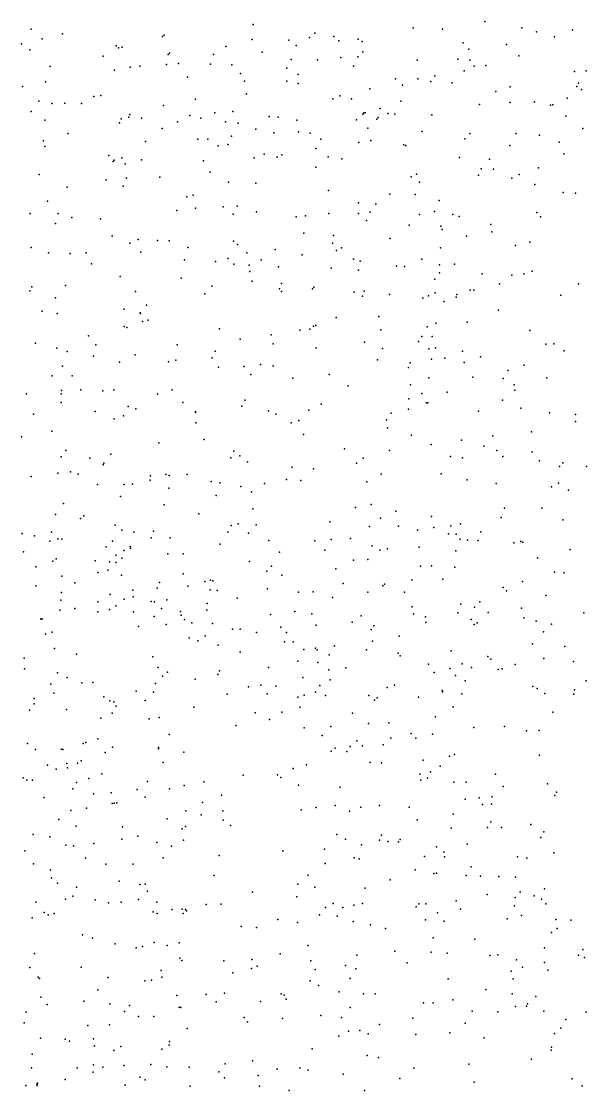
# Model space of a CAD drawing. Header units: metres. Extents: x -25 to 25, y -27.7 to 27.8.
# Drawn here: x 0.207 to 0.914, y -1.326 to 0.01 of the extents above; entities that cross this region are included whole.
import ezdxf

# ---------------------------------------------------------------- set-up
doc = ezdxf.new("R2010")
doc.units = ezdxf.units.M

msp = doc.modelspace()

# ---------------------------------------------------------------- linework, layer by layer
for p in [(0.2196, 0.0002, 27.1923), (0.4972, 0.0062, 10.2385), (0.6972, 0.002, 19.0824), (0.7338, 0.0002, 18.6857), (0.7869, 0.01, 26.369), (0.8332, 0.0019, 23.3302), (0.2334, -0.012, 9.9686), (0.259, -0.0057, 24.716), (0.3839, -0.0089, -7.1842), (0.386, -0.0072, -10.0092), (0.4961, -0.0125, 25.0676), (0.5678, -0.01, 10.3832), (0.5741, -0.0047, 10.8926), (0.5982, -0.009, 10.7987), (0.6285, -0.0123, 25.5316), (0.8515, -0.003, 26.7619), (0.8738, -0.0093, -7.532), (0.8963, -0.0004, -13.7688), (0.2075, -0.0182, -13.0085), (0.2179, -0.0254, -7.1214), (0.3259, -0.0205, 24.8006), (0.3289, -0.0232, 8.2604), (0.3333, -0.0223, 10.0371), (0.4629, -0.0213, -13.4044), (0.5418, -0.0135, -13.5118), (0.5509, -0.02, 10.9749), (0.6043, -0.0144, 25.3063), (0.6335, -0.0152, -9.2941), (0.7596, -0.0169, -13.6892), (0.7667, -0.0248, 19.2863), (0.8141, -0.0189, 18.5099), (0.3097, -0.0333, 11.2862), (0.3909, -0.0315, 19.6186), (0.3926, -0.0296, 11.2179), (0.4475, -0.0312, -7.2095), (0.5085, -0.0286, -7.2473), (0.5447, -0.0377, -9.3317), (0.5778, -0.0379, 25.2205), (0.6069, -0.0351, 26.233), (0.628, -0.0342, 10.667), (0.6343, -0.0281, 27.0674), (0.7024, -0.0384, 26.3675), (0.7529, -0.037, 26.4435), (0.7681, -0.0386, -7.4348), (0.8294, -0.033, -9.1876), (0.2433, -0.0462, -9.3961), (0.3237, -0.0509, -7.1469), (0.3436, -0.0473, 20.2503), (0.3553, -0.0461, 27.1088), (0.389, -0.044, -13.3194), (0.4038, -0.0426, 24.906), (0.4437, -0.0436, -9.3679), (0.4706, -0.0442, 10.174), (0.5392, -0.0483, 26.0146), (0.6228, -0.0458, 10.5577), (0.7611, -0.0517, 26.5357), (0.7734, -0.0459, 26.8385), (0.7879, -0.0453, -10.0208), (0.8988, -0.0525, 7.8101), (0.9137, -0.0519, 18.3486), (0.2374, -0.0656, -9.9967), (0.415, -0.0598, 10.0942), (0.4813, -0.0552, 20.1246), (0.4863, -0.0645, -10.0059), (0.5392, -0.0645, 27.0491), (0.5534, -0.0565, 10.271), (0.675, -0.0616, 14.5526), (0.7029, -0.0616, 18.7632), (0.7192, -0.0649, 19.203), (0.7244, -0.0579, -9.2479), (0.2087, -0.0713, 24.6031), (0.5533, -0.0678, 25.142), (0.6432, -0.0742, -13.6141), (0.684, -0.0697, -0.825), (0.7461, -0.0669, 19.3938), (0.8007, -0.0776, -13.7247), (0.8184, -0.0718, -22.9099), (0.9017, -0.0715, -24.619), (0.9041, -0.0673, -0.8953), (0.9078, -0.0752, 14.1041), (0.2292, -0.0896, 9.9317), (0.2456, -0.0927, -7.1127), (0.2616, -0.0923, 11.3724), (0.2824, -0.0924, 27.0121), (0.2978, -0.084, -0.6213), (0.3068, -0.0825, -13.2163), (0.425, -0.087, 27.0338), (0.489, -0.0803, 11.1645), (0.5966, -0.0869, 26.3239), (0.6056, -0.0829, 26.9294), (0.6201, -0.0868, 23.2586), (0.682, -0.0898, 18.9305), (0.8185, -0.0915, -21.8936), (0.8488, -0.0903, -10.0247), (0.8896, -0.0861, -7.4861), (0.2195, -0.1025, 19.6086), (0.3431, -0.1064, 10.0099), (0.3852, -0.095, -9.3853), (0.4491, -0.1042, -13.4056), (0.4716, -0.1027, 14.7365), (0.6344, -0.106, 25.4448), (0.6355, -0.1042, 10.9141), (0.6374, -0.1041, 7.8204), (0.6561, -0.099, -10.0127), (0.6661, -0.105, 10.7459), (0.6743, -0.1061, 26.7565), (0.7204, -0.1068, 18.6941), (0.7803, -0.094, 18.5452), (0.8691, -0.0946, -15.5197), (0.8717, -0.0941, 19.2597), (0.2369, -0.1134, 26.9353), (0.3299, -0.1166, 26.9214), (0.332, -0.1116, 14.8099), (0.3416, -0.1097, -9.9878), (0.3575, -0.1111, -13.2974), (0.4024, -0.1156, 11.2792), (0.4181, -0.1076, -21.5974), (0.4317, -0.1111, 26.9426), (0.4628, -0.1155, 26.2202), (0.4785, -0.1172, 26.3033), (0.5173, -0.109, 26.9021), (0.5284, -0.1097, 19.4622), (0.5517, -0.1132, -9.3332), (0.6264, -0.1129, 25.6634), (0.6516, -0.112, -24.8807), (0.6533, -0.1099, 26.5831), (0.8879, -0.1082, -13.783), (0.2654, -0.13, -9.9758), (0.3833, -0.1237, -7.1441), (0.4702, -0.1334, 10.1288), (0.5007, -0.1246, 26.1269), (0.5229, -0.1293, 26.534), (0.5539, -0.1281, 26.7191), (0.5684, -0.1295, 25.8954), (0.6405, -0.1232, 25.5292), (0.7086, -0.1275, 19.2443), (0.768, -0.1302, -9.2325), (0.8255, -0.1299, 19.0554), (0.8551, -0.1323, 18.3924), (0.9094, -0.1238, 17.9128), (0.2349, -0.1394, 26.838), (0.2368, -0.1464, 24.6692), (0.3625, -0.1402, 26.826), (0.4279, -0.1373, 26.4712), (0.4405, -0.1371, 26.3853), (0.4535, -0.1453, 26.6894), (0.4659, -0.1436, 7.8733), (0.5817, -0.1371, 11.0795), (0.6292, -0.1411, 25.327), (0.6445, -0.1388, 10.456), (0.6855, -0.1443, 18.8562), (0.6881, -0.1451, -7.3168), (0.7618, -0.1366, -7.3643), (0.8179, -0.145, 19.3599), (0.8798, -0.141, 14.2584), (0.3166, -0.1576, 11.369), (0.5108, -0.1557, -7.2022), (0.5271, -0.1597, -25.404), (0.533, -0.1568, 11.1741), (0.5756, -0.1487, -15.7568), (0.5909, -0.159, -13.5775), (0.755, -0.1602, 18.1913), (0.8857, -0.1553, 17.5567), (0.3222, -0.1649, -7.1172), (0.3236, -0.1632, -22.7396), (0.333, -0.1605, 26.5033), (0.3373, -0.1681, -9.3893), (0.3574, -0.1628, -15.7862), (0.4352, -0.1643, 24.9275), (0.4984, -0.1606, -13.4769), (0.5756, -0.1723, -9.9936), (0.6079, -0.1616, 25.7818), (0.7925, -0.1621, 18.7562), (0.8541, -0.1731, -13.7751), (0.2298, -0.1812, -13.1415), (0.3388, -0.1858, -13.2912), (0.3807, -0.1847, 26.3225), (0.4433, -0.1784, -13.4131), (0.6949, -0.1843, 18.7469), (0.7014, -0.1807, -25.1586), (0.779, -0.182, -13.7226), (0.7824, -0.1741, -10.0275), (0.7978, -0.1745, 18.5583), (0.8207, -0.1857, 14.4372), (0.8299, -0.1813, -7.3815), (0.2645, -0.1971, 8.1396), (0.3136, -0.188, -9.9613), (0.3347, -0.196, 24.8021), (0.4663, -0.1908, -9.9776), (0.5005, -0.1921, -21.7804), (0.7052, -0.1908, -9.2819), (0.8493, -0.1939, -10.0364), (0.4144, -0.209, 26.1926), (0.422, -0.2072, 19.39), (0.5913, -0.2012, 18.045), (0.6679, -0.2057, -13.641), (0.6996, -0.2062, 10.7932), (0.8849, -0.2036, 18.1874), (0.9003, -0.2045, -25.8605), (0.2401, -0.2144, 1.7683), (0.4019, -0.2264, -9.9569), (0.425, -0.2235, -7.1407), (0.4598, -0.2218, 10.08), (0.4773, -0.2207, 25.0012), (0.629, -0.2168, 18.6052), (0.6505, -0.2185, 7.7138), (0.7297, -0.2138, -25.5272), (0.2183, -0.23, 11.4638), (0.2536, -0.2299, -9.9453), (0.2706, -0.2351, 24.7329), (0.3064, -0.2366, 26.4166), (0.4723, -0.2307, 14.8278), (0.5013, -0.2278, -9.3479), (0.5511, -0.2342, -7.2027), (0.5625, -0.2328, 25.855), (0.5919, -0.23, 10.263), (0.629, -0.2301, 17.8938), (0.639, -0.2389, 25.5464), (0.6436, -0.2285, 14.7068), (0.705, -0.2313, 19.0628), (0.7241, -0.2273, -10.0209), (0.7467, -0.2314, 19.2125), (0.7547, -0.2336, 23.4064), (0.8518, -0.2289, 7.6887), (0.8566, -0.2342, -28.3936), (0.2501, -0.2423, -7.0855), (0.6921, -0.2447, 18.8938), (0.7317, -0.2457, 18.5889), (0.7334, -0.25, -7.304), (0.7942, -0.2436, -10.0321), (0.7957, -0.2528, 18.3482), (0.3211, -0.258, 20.2562), (0.3428, -0.267, -9.9419), (0.3533, -0.2626, -7.112), (0.3774, -0.2636, -13.3467), (0.3921, -0.264, 7.6775), (0.4726, -0.2644, 19.1901), (0.5604, -0.2546, 25.131), (0.5963, -0.2669, -9.3139), (0.5975, -0.2575, 25.7638), (0.6685, -0.2614, 10.4104), (0.7638, -0.2582, -9.2825), (0.8431, -0.2657, -9.2512), (0.2197, -0.2725, -13.1519), (0.2414, -0.279, 26.5012), (0.2686, -0.2798, -13.2138), (0.2886, -0.2791, 11.4442), (0.3569, -0.2781, 26.3005), (0.4156, -0.2725, 24.9136), (0.4777, -0.2689, -0.6805), (0.4893, -0.2792, 20.079), (0.5245, -0.2749, 19.0262), (0.6012, -0.2763, 25.2648), (0.6077, -0.273, -9.9804), (0.7315, -0.2727, 10.6144), (0.8252, -0.2699, 19.3163), (0.295, -0.2929, 1.5588), (0.4113, -0.2878, 10.008), (0.45, -0.2899, 11.349), (0.4656, -0.2861, 18.0005), (0.4731, -0.2934, 25.988), (0.5071, -0.288, -7.1663), (0.5584, -0.2815, 10.198), (0.6227, -0.2871, 25.6193), (0.6308, -0.2896, 25.4797), (0.7082, -0.2872, -13.6718), (0.7488, -0.2934, 10.7866), (0.4924, -0.2945, 18.8762), (0.4932, -0.3025, 10.096), (0.5289, -0.2968, 11.2768), (0.5947, -0.2983, -7.2091), (0.6288, -0.3009, 10.3027), (0.6762, -0.2958, -9.3053), (0.6865, -0.2963, -10.0031), (0.7301, -0.2942, 18.5166), (0.7302, -0.304, 10.5336), (0.7835, -0.3054, 18.2379), (0.8204, -0.3069, 18.0774), (0.8357, -0.3055, -10.0403), (0.8459, -0.3022, -7.3455), (0.2624, -0.3199, 19.273), (0.3309, -0.3085, -9.3698), (0.4071, -0.3109, -9.9353), (0.496, -0.3145, 23.2301), (0.5328, -0.3176, -13.5204), (0.7245, -0.3122, 10.9745), (0.805, -0.3178, -13.7475), (0.9038, -0.318, -0.8345), (0.2179, -0.3264, 11.4929), (0.2205, -0.3215, 7.8698), (0.35, -0.3276, 23.0774), (0.4368, -0.3302, 26.059), (0.4455, -0.3206, -13.4306), (0.53, -0.3242, -28.269), (0.5328, -0.3275, -9.3286), (0.5715, -0.3239, 25.1926), (0.5732, -0.3222, 7.5936), (0.6234, -0.3284, 25.4006), (0.6337, -0.3331, -21.9758), (0.6358, -0.3271, 11.1739), (0.6677, -0.3311, -7.2432), (0.7162, -0.3329, -15.6801), (0.7249, -0.3289, 19.0563), (0.7518, -0.3312, 10.8797), (0.7684, -0.3256, 19.1925), (0.7732, -0.3256, 17.4871), (0.8819, -0.3321, -9.2852), (0.25, -0.3355, 7.653), (0.3639, -0.3444, 11.426), (0.7092, -0.3356, 10.4517), (0.7358, -0.34, 18.3638), (0.7509, -0.3345, -9.3023), (0.2332, -0.3521, 26.4479), (0.2523, -0.3549, -7.0527), (0.3358, -0.3493, 18.3804), (0.3558, -0.3542, 24.8532), (0.3562, -0.3549, 9.964), (0.6011, -0.3598, 25.6668), (0.6544, -0.3587, -13.6329), (0.804, -0.3508, 4.2039), (0.3358, -0.3713, -9.9058), (0.3393, -0.3726, 26.2341), (0.3588, -0.3649, -7.0975), (0.3661, -0.3634, -13.3489), (0.5725, -0.3706, 10.2059), (0.5754, -0.3701, 25.7694), (0.7148, -0.3716, 18.9566), (0.7254, -0.3669, -7.2654), (0.7649, -0.3658, 10.731), (0.2915, -0.3828, 26.3035), (0.4549, -0.3741, 10.0418), (0.4809, -0.3871, -7.14), (0.5199, -0.3814, 25.8625), (0.5555, -0.3756, -7.174), (0.568, -0.3745, -9.9529), (0.6568, -0.3752, -22.6438), (0.7082, -0.3837, -9.9947), (0.7211, -0.3836, 18.2815), (0.8432, -0.3761, 19.2784), (0.2251, -0.392, 18.9788), (0.2516, -0.3982, -9.3649), (0.3007, -0.3941, -13.2764), (0.402, -0.3941, -9.9096), (0.5222, -0.3929, 10.1311), (0.576, -0.3979, 11.267), (0.6363, -0.3907, -7.2054), (0.6589, -0.3986, 10.3361), (0.7037, -0.3899, 18.6156), (0.7168, -0.3992, -9.3162), (0.7251, -0.3978, 11.0118), (0.8631, -0.3933, 23.6487), (0.8729, -0.3927, -10.0551), (0.2645, -0.4025, 9.9085), (0.2974, -0.4081, -28.169), (0.3497, -0.4064, -0.5776), (0.4004, -0.4133, 26.0835), (0.4458, -0.4102, -13.4272), (0.4497, -0.4018, 7.4744), (0.6528, -0.4127, 23.3977), (0.7201, -0.4118, -0.7772), (0.7367, -0.4106, 10.4862), (0.7589, -0.4021, 10.9271), (0.7816, -0.4092, -7.2834), (0.8862, -0.4017, -13.7932), (0.259, -0.4209, 18.1723), (0.3299, -0.4159, 17.9874), (0.3912, -0.4155, -9.3486), (0.4538, -0.4221, 25.9543), (0.4861, -0.4212, 17.7754), (0.5065, -0.4188, 25.0969), (0.5222, -0.4202, 14.9381), (0.6912, -0.4224, 18.5383), (0.6933, -0.4167, 18.7351), (0.7608, -0.4163, 19.0488), (0.816, -0.4262, -13.7414), (0.836, -0.4196, -22.1065), (0.2457, -0.4328, 15.0101), (0.271, -0.4329, -7.0305), (0.4941, -0.4313, 11.358), (0.5467, -0.4357, 25.2065), (0.5921, -0.4312, -9.3132), (0.717, -0.4354, 18.9015), (0.7719, -0.4344, 10.7823), (0.8097, -0.4361, 19.1573), (0.8642, -0.4354, 19.8445), (0.2574, -0.4513, -13.2222), (0.2816, -0.4501, 24.8169), (0.3094, -0.4517, 7.3754), (0.3232, -0.4501, 1.4677), (0.396, -0.4503, 24.9522), (0.6159, -0.4453, -13.585), (0.6938, -0.4439, 18.2272), (0.7398, -0.4533, -7.2436), (0.8234, -0.4441, -9.3366), (0.8243, -0.4507, 7.6058), (0.2138, -0.4554, 11.5154), (0.2571, -0.4554, 26.3803), (0.2571, -0.4663, -9.8365), (0.3775, -0.4557, 9.9719), (0.4092, -0.4661, -9.8854), (0.4866, -0.4633, 10.0731), (0.6918, -0.4617, 14.8487), (0.7082, -0.4549, 18.0913), (0.714, -0.4664, -13.6581), (0.7154, -0.4664, 18.8182), (0.8091, -0.463, 14.6754), (0.2225, -0.4806, 26.4798), (0.2998, -0.4774, 11.4875), (0.3411, -0.4713, -13.3147), (0.3507, -0.4738, -7.0557), (0.4251, -0.4787, 20.1469), (0.4253, -0.4779, 11.425), (0.4832, -0.4706, -7.1229), (0.5162, -0.4763, -13.4851), (0.5255, -0.4806, 25.7596), (0.5667, -0.4756, -7.1571), (0.5823, -0.468, 25.4964), (0.6697, -0.4793, 11.1839), (0.6912, -0.4744, -9.3413), (0.7789, -0.477, 10.6805), (0.8319, -0.4733, 17.753), (0.8677, -0.4791, -7.3029), (0.3236, -0.4864, -9.3444), (0.335, -0.4829, 26.2417), (0.4254, -0.4917, -13.3979), (0.5447, -0.4913, 25.2758), (0.5544, -0.4887, 25.6415), (0.6638, -0.4876, 18.4193), (0.9001, -0.49, -15.4357), (0.9002, -0.4811, 19.2453), (0.2454, -0.5021, 1.7036), (0.5603, -0.5062, 25.3897), (0.665, -0.4979, 7.5188), (0.6952, -0.5067, 17.9961), (0.8453, -0.5029, -13.7419), (0.2074, -0.5089, -6.9439), (0.3791, -0.5165, 23.1069), (0.4359, -0.5124, 10.0173), (0.7199, -0.5187, -28.3716), (0.7575, -0.5131, 10.5277), (0.7857, -0.5206, 10.7893), (0.7967, -0.5076, -7.2578), (0.2573, -0.5339, 1.3263), (0.263, -0.5261, -9.792), (0.3194, -0.5305, 9.9399), (0.4729, -0.5267, 15.0517), (0.4806, -0.5326, 23.2325), (0.6113, -0.5239, -15.7889), (0.6675, -0.5259, 18.5581), (0.7438, -0.5334, 17.8397), (0.8019, -0.5262, -9.3771), (0.8092, -0.5334, 17.2757), (0.8461, -0.5279, 19.1066), (0.293, -0.5358, -15.9411), (0.3095, -0.5441, 26.3067), (0.3106, -0.5418, 17.8481), (0.4694, -0.5354, -9.8748), (0.4901, -0.5401, 25.1963), (0.546, -0.5469, 20.0232), (0.6263, -0.5417, -9.3209), (0.6346, -0.5355, 11.2405), (0.7588, -0.5354, 10.9952), (0.8553, -0.539, -10.0089), (0.88, -0.5461, 17.6363), (0.8842, -0.5413, -0.8248), (0.9141, -0.5459, 17.1102), (0.2196, -0.5586, -9.3386), (0.2531, -0.5543, 20.3883), (0.2687, -0.5527, 24.8642), (0.2785, -0.5556, 22.9665), (0.3688, -0.5578, 26.1199), (0.388, -0.5559, -9.3275), (0.3921, -0.5571, -7.0422), (0.4146, -0.5559, -9.8306), (0.5727, -0.5488, -7.1438), (0.6572, -0.5556, -13.5911), (0.7323, -0.5551, 11.0823), (0.3026, -0.5684, -6.9752), (0.3361, -0.5685, -9.788), (0.3465, -0.5683, 26.2019), (0.3685, -0.563, 24.9982), (0.3919, -0.5731, 26.0283), (0.4445, -0.5649, -22.5442), (0.4556, -0.5664, -7.0874), (0.4817, -0.5709, -9.3231), (0.5115, -0.5673, -13.4623), (0.539, -0.5621, 25.5041), (0.5567, -0.5635, 10.1717), (0.6395, -0.5651, -9.9117), (0.7648, -0.5629, -15.6297), (0.8009, -0.5674, -13.7029), (0.87, -0.5713, -13.7412), (0.8791, -0.5668, -9.4209), (0.3314, -0.5834, 7.2372), (0.451, -0.5822, 11.4123), (0.4953, -0.5776, 17.6592), (0.8914, -0.5758, -7.2822), (0.2602, -0.5923, -9.7386), (0.3858, -0.5941, -13.3449), (0.4966, -0.5991, 7.3708), (0.6253, -0.5973, 18.2435), (0.6448, -0.5936, -7.1647), (0.8114, -0.5982, 4.3663), (0.8579, -0.5981, 19.0519), (0.25, -0.6058, -13.1974), (0.2815, -0.6109, -9.3469), (0.2855, -0.6075, 9.9345), (0.4291, -0.6051, 25.8775), (0.6564, -0.6104, 11.2038), (0.6756, -0.602, 18.6425), (0.7203, -0.6083, 4.0674), (0.8072, -0.6099, -9.9556), (0.8843, -0.6125, -10.0009), (0.3247, -0.6193, 11.4794), (0.333, -0.6256, -13.2834), (0.3724, -0.6268, -6.9624), (0.4699, -0.6196, -13.4119), (0.4784, -0.6175, -9.8063), (0.5008, -0.6191, 25.3648), (0.5931, -0.615, -22.0323), (0.6428, -0.6211, 23.4859), (0.6791, -0.6207, 19.9488), (0.7028, -0.6257, 17.3924), (0.7231, -0.6222, 10.4491), (0.7442, -0.6202, 17.7642), (0.7564, -0.6177, -7.208), (0.7818, -0.6276, 10.7665), (0.2084, -0.6298, -6.7231), (0.224, -0.6325, -6.1343), (0.243, -0.6394, -6.5324), (0.2452, -0.6282, -6.2042), (0.2529, -0.6366, 26.4717), (0.2579, -0.6367, -6.4259), (0.3215, -0.6393, -6.2282), (0.348, -0.628, 1.5168), (0.3697, -0.6351, 20.2638), (0.3935, -0.6351, -9.3545), (0.4655, -0.628, -7.0426), (0.4914, -0.6295, 25.5813), (0.5167, -0.6384, -7.0924), (0.5742, -0.639, -9.3541), (0.5946, -0.6373, -9.8362), (0.619, -0.6361, 18.1326), (0.7416, -0.63, -9.9137), (0.7511, -0.6305, 11.0055), (0.7561, -0.637, -9.4013), (0.7652, -0.6382, 10.6077), (0.7787, -0.6385, 10.8628), (0.8318, -0.6396, -9.4329), (0.8345, -0.6405, -7.2365), (0.2101, -0.6527, 11.527), (0.3134, -0.6465, -6.3827), (0.3354, -0.6511, -6.9067), (0.3434, -0.646, -9.7166), (0.3437, -0.6481, -6.318), (0.4558, -0.6431, 25.6715), (0.5301, -0.6531, 11.3446), (0.587, -0.6505, 15.1436), (0.646, -0.6453, -9.3682), (0.6555, -0.6505, 17.9403), (0.6652, -0.649, -9.8635), (0.7046, -0.6467, -13.5948), (0.7504, -0.6514, 18.8811), (0.8231, -0.6414, 7.5634), (0.8935, -0.6496, -9.4991), (0.2466, -0.6644, -9.3823), (0.2511, -0.6613, -5.9882), (0.2995, -0.6637, -6.7535), (0.3174, -0.6651, -6.5556), (0.3254, -0.666, -6.0218), (0.3255, -0.657, -6.1005), (0.3328, -0.6604, 25.0497), (0.3906, -0.655, -6.2015), (0.4096, -0.6553, 25.1936), (0.4927, -0.6648, -28.2129), (0.6226, -0.6631, 18.4629), (0.6404, -0.6622, -7.1414), (0.8527, -0.6601, -5.8204), (0.2256, -0.6713, -13.154), (0.3029, -0.6786, -6.6377), (0.3155, -0.6757, 26.3242), (0.4095, -0.68, -6.0761), (0.5141, -0.6766, 10.1404), (0.5202, -0.6707, -9.7645), (0.6006, -0.6738, 10.2459), (0.7064, -0.6707, 18.7723), (0.72, -0.6702, 11.092), (0.7492, -0.6719, 10.5289), (0.8738, -0.6782, 19.0223), (0.8861, -0.679, -13.7034), (0.2579, -0.6829, 24.9738), (0.2741, -0.6914, -9.6165), (0.3324, -0.6816, -6.8137), (0.38, -0.6909, 26.0272), (0.4367, -0.6899, -13.3619), (0.444, -0.6881, -9.7117), (0.4466, -0.6889, -6.2812), (0.5331, -0.6819, 23.2994), (0.6099, -0.692, -13.5072), (0.6612, -0.6931, 18.6473), (0.6957, -0.6875, 17.8214), (0.7343, -0.6867, -9.8626), (0.834, -0.6897, 3.9078), (0.2256, -0.6951, -5.8627), (0.2577, -0.7036, 9.9265), (0.3184, -0.706, 17.7302), (0.3466, -0.7005, -9.6561), (0.377, -0.698, -6.5856), (0.4156, -0.6956, -6.9131), (0.4435, -0.7003, 25.4919), (0.4521, -0.7011, -6.3772), (0.5151, -0.6989, -7.0402), (0.5538, -0.7031, -9.3934), (0.5723, -0.7025, -7.0968), (0.6404, -0.7032, 10.3151), (0.6593, -0.6951, -22.561), (0.6865, -0.7029, -9.8098), (0.8099, -0.6971, -9.8906), (0.8141, -0.7013, -9.4896), (0.8633, -0.7074, -6.0552), (0.2567, -0.7131, 26.5279), (0.3028, -0.7152, -5.8878), (0.3256, -0.7199, -0.597), (0.336, -0.7119, -9.4055), (0.3473, -0.709, 26.2534), (0.3697, -0.7147, -5.9226), (0.3738, -0.7151, -13.2975), (0.3892, -0.7127, 11.4516), (0.4396, -0.717, 15.2434), (0.4774, -0.7104, -6.1774), (0.5965, -0.7097, -0.7686), (0.7569, -0.7182, 15.1601), (0.7807, -0.7151, 17.1569), (0.2554, -0.7256, -5.7942), (0.2743, -0.7234, -21.8419), (0.3032, -0.7274, 20.4169), (0.3174, -0.7247, 25.1076), (0.3474, -0.7278, 25.1937), (0.3734, -0.7333, 7.2914), (0.3825, -0.7235, 25.9169), (0.4063, -0.7271, -6.8162), (0.407, -0.7318, -9.6098), (0.4391, -0.7255, -5.9711), (0.5189, -0.7308, -9.6882), (0.5491, -0.7273, -13.4468), (0.5707, -0.7302, 18.2815), (0.6324, -0.7328, 17.9671), (0.6959, -0.7214, -13.5547), (0.6978, -0.7301, -7.1477), (0.7128, -0.7339, -9.4452), (0.7529, -0.7289, 10.9764), (0.7741, -0.7217, -0.8423), (0.7911, -0.7284, 19.9217), (0.8327, -0.723, -7.2127), (0.9104, -0.7288, -6.2133), (0.2318, -0.7362, 26.6121), (0.2335, -0.7367, -9.4281), (0.3538, -0.746, -5.843), (0.3883, -0.7434, 25.7783), (0.4115, -0.7373, 25.5699), (0.4204, -0.7414, -6.6813), (0.4462, -0.7421, -9.4191), (0.5319, -0.7468, 11.3254), (0.5758, -0.7441, 18.1321), (0.621, -0.7404, -9.4176), (0.6482, -0.7451, -9.7309), (0.7132, -0.741, 4.2798), (0.7696, -0.7373, -13.6073), (0.7736, -0.7433, 10.7683), (0.7771, -0.7415, -9.822), (0.8357, -0.735, 24.0268), (0.8512, -0.7392, -9.5554), (0.87, -0.7428, -13.6692), (0.2377, -0.7555, -16.0203), (0.2458, -0.7528, 25.0453), (0.4171, -0.7602, -9.5232), (0.4373, -0.7574, -6.7595), (0.4713, -0.7491, -6.538), (0.4811, -0.7494, -6.924), (0.5013, -0.7536, -9.5506), (0.539, -0.7536, -6.1547), (0.6447, -0.7495, 11.1945), (0.6799, -0.7578, 7.4915), (0.86, -0.7526, -9.8705), (0.2489, -0.7735, -28.0146), (0.4282, -0.7638, -5.8667), (0.4534, -0.7692, 10.0982), (0.5364, -0.7652, -6.9967), (0.547, -0.7651, -6.3698), (0.5604, -0.7745, -9.4911), (0.575, -0.773, -9.5835), (0.5987, -0.7701, -9.6703), (0.6463, -0.7643, -15.7668), (0.8464, -0.7677, 18.9691), (0.8869, -0.7709, 16.9262), (0.2107, -0.7856, 26.6888), (0.2764, -0.7805, 7.4146), (0.3717, -0.7837, 25.4254), (0.4808, -0.7778, -5.9137), (0.5773, -0.7749, -6.2833), (0.5923, -0.7813, 10.263), (0.6388, -0.7749, -7.1045), (0.6785, -0.7793, 4.1125), (0.681, -0.7824, 17.8112), (0.7447, -0.7764, -9.7386), (0.7906, -0.7832, 18.9012), (0.7944, -0.7868, -9.5976), (0.8605, -0.7861, -9.8068), (0.2113, -0.7989, 9.9169), (0.3785, -0.7971, -13.277), (0.4552, -0.8012, -13.3433), (0.5163, -0.7973, -13.3969), (0.5532, -0.7891, 18.3806), (0.5781, -0.7909, -6.0748), (0.5918, -0.8001, -13.4603), (0.6131, -0.7977, 15.3383), (0.7166, -0.793, 11.0308), (0.7432, -0.7985, -13.5618), (0.7587, -0.7926, -5.8666), (0.7701, -0.7971, -5.6083), (0.8036, -0.7996, 7.5732), (0.8085, -0.799, -7.1799), (0.8246, -0.7934, -13.6269), (0.8978, -0.7895, 15.1005), (0.2527, -0.8036, -5.6142), (0.2647, -0.8098, 11.4735), (0.3839, -0.808, 26.1319), (0.3903, -0.8031, -5.7321), (0.4245, -0.8118, 17.5636), (0.453, -0.806, -21.9393), (0.5593, -0.8097, -5.9539), (0.5933, -0.8127, -6.4699), (0.7234, -0.8033, -9.6542), (0.7502, -0.8073, 10.6608), (0.7623, -0.8137, 17.6769), (0.9134, -0.8137, -9.6273), (0.2442, -0.8178, -13.1337), (0.2832, -0.8162, 7.6912), (0.2969, -0.8157, 25.2455), (0.351, -0.8267, -5.6289), (0.3726, -0.828, 22.9898), (0.3752, -0.8172, 25.9626), (0.4914, -0.8214, 23.2238), (0.5069, -0.8193, -5.8494), (0.5257, -0.8206, -6.668), (0.5752, -0.8279, -6.5633), (0.5806, -0.8195, 23.4178), (0.6647, -0.822, 11.122), (0.674, -0.819, 18.7239), (0.7336, -0.8257, 3.952), (0.7339, -0.8274, 18.8344), (0.847, -0.8209, -5.3411), (0.8524, -0.8232, -9.693), (0.8989, -0.8251, 4.4649), (0.2236, -0.8359, 5.9569), (0.2481, -0.829, -5.5101), (0.3106, -0.8336, 22.8371), (0.3178, -0.8386, -5.557), (0.3228, -0.8399, 25.4652), (0.3623, -0.8383, 25.8332), (0.4649, -0.8304, 20.2424), (0.5145, -0.8299, -6.8689), (0.5532, -0.8342, 18.175), (0.5611, -0.8317, 17.4221), (0.5877, -0.8322, 18.5133), (0.6419, -0.832, 17.907), (0.6487, -0.838, -6.1431), (0.6522, -0.8351, -6.2542), (0.7038, -0.8342, 23.8295), (0.7581, -0.8302, 17.0497), (0.862, -0.8296, 17.5712), (0.8982, -0.8304, 15.2626), (0.2175, -0.8506, -5.3837), (0.2236, -0.8427, 25.156), (0.264, -0.8498, 26.6149), (0.3208, -0.8542, 25.6153), (0.3259, -0.8453, -13.2088), (0.4229, -0.8466, -5.6655), (0.4996, -0.8537, 11.3025), (0.5331, -0.853, 10.2182), (0.5554, -0.8466, -6.7539), (0.6214, -0.8541, -7.0106), (0.7474, -0.8462, 10.7902), (0.872, -0.853, 18.9778), (0.3068, -0.8606, -5.4632), (0.3672, -0.8614, 26.3923), (0.3798, -0.8594, 26.2867), (0.5178, -0.8619, -5.769), (0.6414, -0.8672, 23.6595), (0.6669, -0.8661, -6.3785), (0.7252, -0.8589, 10.9449), (0.3921, -0.8807, 26.1801), (0.4758, -0.8694, -13.3345), (0.5611, -0.8727, -13.4056), (0.5945, -0.8708, 11.1836), (0.6947, -0.8795, -6.1997), (0.7215, -0.8805, 10.6163), (0.7731, -0.8719, 23.9803), (0.8114, -0.8709, -13.5642), (0.8389, -0.8763, 3.8139), (0.8546, -0.8758, -7.1829), (0.2151, -0.8922, 20.6157), (0.2847, -0.8921, 22.6824), (0.2881, -0.8907, 7.8476), (0.3031, -0.8864, -5.3967), (0.5836, -0.8822, -5.7947), (0.6266, -0.8887, -6.6255), (0.6598, -0.8937, -5.9361), (0.6692, -0.8856, 11.0535), (0.7005, -0.8856, 10.5301), (0.225, -0.8994, 11.4896), (0.2576, -0.8992, -13.1237), (0.2592, -0.8995, 5.8555), (0.3122, -0.9033, 25.763), (0.3215, -0.8968, 11.422), (0.3788, -0.8988, -5.4547), (0.3789, -0.8969, 26.0805), (0.4107, -0.9027, 10.0984), (0.5948, -0.9016, -6.8255), (0.5996, -0.8978, 18.5859), (0.6144, -0.9022, 17.9804), (0.6183, -0.896, -6.935), (0.6339, -0.8952, -13.4514), (0.7425, -0.9079, 4.2556), (0.7487, -0.9059, -13.5035), (0.8551, -0.9068, -15.4769), (0.24, -0.9191, 5.7383), (0.2641, -0.917, 9.9868), (0.2774, -0.9167, -5.2933), (0.2821, -0.9139, 5.9492), (0.3846, -0.916, 7.6028), (0.5637, -0.9187, 18.4575), (0.6433, -0.916, 17.1653), (0.6575, -0.9162, 15.5269), (0.7099, -0.9129, -6.0507), (0.731, -0.9204, -6.2738), (0.251, -0.9242, 25.5122), (0.2649, -0.9224, 6.1587), (0.308, -0.9301, -15.9148), (0.4846, -0.9318, -5.5634), (0.5277, -0.9312, -13.3547), (0.5317, -0.9344, 11.2206), (0.5471, -0.9233, 18.2205), (0.7054, -0.9303, 18.8042), (0.7187, -0.9275, -6.4424), (0.8003, -0.9305, 16.7946), (0.2098, -0.9351, 6.2958), (0.2144, -0.9378, 5.6539), (0.2215, -0.9377, 25.4293), (0.2762, -0.9407, 26.6348), (0.2916, -0.9358, 6.0801), (0.365, -0.9394, 25.9087), (0.4111, -0.9447, -0.7618), (0.4355, -0.94, 15.5053), (0.5537, -0.9442, -5.6676), (0.6059, -0.9465, 20.202), (0.707, -0.938, -6.5131), (0.715, -0.9353, -5.9775), (0.748, -0.9402, 20.084), (0.7635, -0.9402, 17.6859), (0.8096, -0.9457, 18.9177), (0.8651, -0.9425, -13.5419), (0.2354, -0.9596, -5.1582), (0.2717, -0.9487, 25.6814), (0.2975, -0.9551, 5.8011), (0.3197, -0.9535, 20.5198), (0.3521, -0.9496, -5.306), (0.362, -0.9592, -13.2116), (0.3926, -0.9487, 26.2548), (0.4578, -0.9567, -5.4511), (0.7799, -0.9601, 7.5619), (0.7961, -0.9585, 15.663), (0.8743, -0.9572, -22.2333), (0.8763, -0.953, -7.1738), (0.2889, -0.9728, 6.2222), (0.3209, -0.9671, 26.5637), (0.3235, -0.9667, -21.8222), (0.3269, -0.9663, 6.0173), (0.4339, -0.9658, -5.3853), (0.5571, -0.9748, 10.2964), (0.5758, -0.9719, 18.0781), (0.5999, -0.9694, -15.7017), (0.6316, -0.9717, -5.7073), (0.655, -0.9697, 18.7023), (0.6924, -0.9717, -6.6723), (0.7624, -0.9618, -6.3504), (0.7838, -0.9681, -1.0174), (0.7953, -0.968, -28.341), (0.2542, -0.9872, -13.0947), (0.2692, -0.9758, -0.6526), (0.3897, -0.9862, 26.3546), (0.413, -0.9763, 17.4186), (0.4321, -0.9811, -13.2669), (0.4593, -0.976, 20.3835), (0.4597, -0.9878, 23.0754), (0.6176, -0.9766, 11.0615), (0.7021, -0.9876, -5.7963), (0.7474, -0.9804, -7.0824), (0.2759, -0.9955, 25.7817), (0.334, -0.996, 5.851), (0.4084, -0.9988, 11.3163), (0.4125, -0.9957, -22.4417), (0.469, -0.9947, 11.2514), (0.7446, -0.9977, -5.889), (0.7903, -0.9972, -6.4045), (0.7942, -0.9898, -6.1499), (0.8076, -0.9971, -6.2361), (0.8444, -0.9934, -5.2232), (0.222, -1.0059, 5.5714), (0.2428, -1.0087, 11.4439), (0.3329, -1.0116, 10.0874), (0.3528, -1.008, 5.957), (0.4102, -1.013, 10.1556), (0.6016, -1.0057, -28.1761), (0.6128, -1.0116, -5.614), (0.6553, -1.0129, 10.5779), (0.6578, -1.0067, -5.9943), (0.6654, -1.0147, 10.902), (0.6789, -1.0149, 10.7449), (0.6809, -1.0118, 17.8413), (0.857, -1.0093, 17.6022), (0.8605, -1.0025, 18.9589), (0.2117, -1.0263, -5.0542), (0.2628, -1.0192, -5.1042), (0.2726, -1.0201, 6.2985), (0.2978, -1.0171, 5.7048), (0.3769, -1.0159, 26.0344), (0.395, -1.0203, 26.1273), (0.5344, -1.0261, -5.447), (0.5863, -1.0242, -5.5457), (0.6326, -1.0186, 17.9498), (0.7264, -1.021, -13.4461), (0.7355, -1.0278, -6.9686), (0.7646, -1.0179, -6.5712), (0.2877, -1.0355, 22.3519), (0.3846, -1.035, 22.7304), (0.4545, -1.0318, -5.3047), (0.6233, -1.035, -5.7752), (0.6296, -1.0361, 23.6662), (0.7116, -1.0331, -5.7432), (0.7366, -1.0336, 23.9547), (0.8277, -1.0336, -6.323), (0.8392, -1.0354, -7.1331), (0.8729, -1.0287, 16.4222), (0.2224, -1.0424, 26.7658), (0.2437, -1.0499, 6.3564), (0.313, -1.043, 26.6054), (0.347, -1.0428, 6.1327), (0.5874, -1.0419, 23.4317), (0.6999, -1.0501, -22.6171), (0.7232, -1.0543, -6.8233), (0.7263, -1.0542, 18.8161), (0.7697, -1.0463, 4.1675), (0.245, -1.0598, 10.0499), (0.2526, -1.0667, 22.1876), (0.3298, -1.064, 6.2376), (0.3555, -1.0684, 5.8046), (0.3621, -1.0676, 5.8788), (0.4485, -1.0568, 10.2258), (0.5529, -1.0678, -0.955), (0.5659, -1.0566, 18.1467), (0.6684, -1.0623, 15.8221), (0.7635, -1.0569, -5.8185), (0.7815, -1.0579, -7.0349), (0.8045, -1.0582, 17.682), (0.8252, -1.0592, -6.4663), (0.2764, -1.0716, -13.0813), (0.365, -1.0766, -5.1226), (0.4962, -1.0778, 11.1625), (0.5743, -1.0716, 10.4284), (0.6373, -1.073, -5.5576), (0.7898, -1.0807, -6.631), (0.8311, -1.0772, 16.267), (0.8613, -1.0737, -6.1719), (0.2256, -1.0902, -22.2474), (0.2624, -1.0865, 25.8139), (0.2716, -1.0828, 11.3886), (0.2995, -1.0875, -5.0658), (0.3162, -1.0912, 8.0639), (0.3321, -1.0901, 5.7194), (0.354, -1.0871, -13.1539), (0.3768, -1.0901, 6.0361), (0.4383, -1.0931, -5.1873), (0.457, -1.0928, 22.9018), (0.5519, -1.0838, 18.3734), (0.5971, -1.0921, 10.5189), (0.6229, -1.0942, 10.8131), (0.6339, -1.0918, 10.7106), (0.7044, -1.0925, 3.9018), (0.7129, -1.0924, 17.8167), (0.7509, -1.0885, -6.9097), (0.8241, -1.0949, -6.5513), (0.8247, -1.0844, -13.4722), (0.8487, -1.0823, -1.1053), (0.8576, -1.0865, -6.4076), (0.8633, -1.0924, -6.0701), (0.2359, -1.1033, 5.5413), (0.241, -1.1062, 6.3987), (0.2483, -1.1045, -5.0058), (0.3723, -1.1022, 26.4393), (0.3772, -1.1043, 11.2743), (0.3961, -1.0996, 22.5345), (0.4085, -1.0992, -13.201), (0.4098, -1.1045, -0.8612), (0.4125, -1.0994, 7.906), (0.414, -1.1013, 17.2284), (0.5802, -1.1062, -5.3972), (0.5875, -1.0968, 18.4988), (0.6022, -1.1077, 10.922), (0.6093, -1.0969, -13.3519), (0.7008, -1.0962, -13.41), (0.7275, -1.1037, -6.1547), (0.7562, -1.0991, -5.7346), (0.8328, -1.1071, -6.3575), (0.2208, -1.1099, 22.0299), (0.4823, -1.1208, 10.3214), (0.5279, -1.1119, 7.5287), (0.5526, -1.1158, 16.978), (0.6222, -1.1143, -5.4601), (0.6437, -1.1186, 18.6372), (0.7126, -1.1122, -5.4408), (0.7361, -1.114, -15.5526), (0.8148, -1.1113, -5.8633), (0.8754, -1.1119, 18.9486), (0.8943, -1.1128, -6.2389), (0.2837, -1.1313, 26.6396), (0.2964, -1.1351, 5.6091), (0.5013, -1.122, -5.2446), (0.6625, -1.123, 16.6115), (0.7224, -1.1347, 16.1731), (0.87, -1.1283, -5.9785), (0.8774, -1.1231, -5.1355), (0.3248, -1.1423, 6.2904), (0.3509, -1.1472, -5.0424), (0.3588, -1.1457, 6.2229), (0.3736, -1.1405, 10.2064), (0.3895, -1.1444, 5.9786), (0.4047, -1.1411, -15.6651), (0.5658, -1.1446, -5.3224), (0.7745, -1.1365, 7.5281), (0.8614, -1.1474, -13.4613), (0.2237, -1.1543, 6.453), (0.4055, -1.1603, 15.8448), (0.4956, -1.1618, 7.7542), (0.531, -1.1547, 11.0174), (0.6266, -1.1563, -5.6348), (0.6745, -1.1513, 17.9139), (0.7197, -1.1526, -5.5922), (0.7398, -1.1542, 20.346), (0.7929, -1.1568, -6.8072), (0.8029, -1.1562, -6.9305), (0.9038, -1.1565, 17.6452), (0.9095, -1.1495, -6.3653), (0.9114, -1.1595, -6.0674), (0.2181, -1.1718, -4.9166), (0.2822, -1.1715, 6.3878), (0.4082, -1.1633, 11.2007), (0.4605, -1.1637, 22.678), (0.4953, -1.173, 10.4005), (0.5024, -1.1703, -13.2406), (0.5695, -1.1636, 23.2214), (0.5747, -1.1744, 10.7936), (0.6126, -1.1694, 16.4324), (0.6255, -1.1735, 18.074), (0.6898, -1.1661, -5.5096), (0.8265, -1.1623, -6.6998), (0.8339, -1.1715, -7.0298), (0.8615, -1.1658, -5.8863), (0.8657, -1.1751, -6.6096), (0.2284, -1.1839, 5.4963), (0.2299, -1.1857, 11.3566), (0.3161, -1.1842, 25.9501), (0.3616, -1.1884, 26.4421), (0.3703, -1.1878, -13.1238), (0.382, -1.1755, 26.3043), (0.3832, -1.1839, 5.8069), (0.4718, -1.1785, 11.0986), (0.5684, -1.1886, 10.6853), (0.6184, -1.1856, -13.3165), (0.7408, -1.1862, 17.8391), (0.8197, -1.1763, 18.8919), (0.8222, -1.1861, -5.7608), (0.303, -1.1998, 26.5813), (0.5789, -1.1944, 16.184), (0.7881, -1.1993, -28.2805), (0.2316, -1.2089, -12.9559), (0.2853, -1.2139, 11.2737), (0.4018, -1.2069, 6.0573), (0.4384, -1.2058, -5.0592), (0.4511, -1.2147, 16.8565), (0.4615, -1.2041, 16.034), (0.5064, -1.2144, 22.8192), (0.5321, -1.2049, 10.5544), (0.5361, -1.2064, 10.8897), (0.5385, -1.2114, 20.5172), (0.6048, -1.2023, 18.4818), (0.635, -1.205, 18.5886), (0.6496, -1.2047, -5.3691), (0.7467, -1.2125, -22.0345), (0.821, -1.2048, 4.0577), (0.8504, -1.2083, -22.7397), (0.2132, -1.2279, 6.5047), (0.2397, -1.2183, 26.6972), (0.3182, -1.2171, 10.2203), (0.3362, -1.2268, -13.0684), (0.3425, -1.2193, 6.2994), (0.4048, -1.2213, 22.2273), (0.4069, -1.2218, 5.9451), (0.6183, -1.2217, -5.2996), (0.7103, -1.2161, 23.8815), (0.7221, -1.2159, -13.3674), (0.7709, -1.2266, -5.5718), (0.8029, -1.2272, -5.652), (0.8251, -1.2207, -6.8485), (0.839, -1.2204, -13.433), (0.84, -1.2171, -6.959), (0.8607, -1.2266, -22.2187), (0.9137, -1.2278, -5.9059), (0.2109, -1.2411, 5.4556), (0.3539, -1.2333, -21.6655), (0.3731, -1.2332, 26.1638), (0.4861, -1.2344, 16.5161), (0.4902, -1.2398, -13.2014), (0.534, -1.2358, -5.14), (0.5816, -1.2317, -5.2236), (0.6078, -1.2344, -5.8472), (0.6969, -1.2354, -5.4188), (0.7623, -1.2414, -5.3342), (0.8882, -1.2368, -7.0682), (0.2905, -1.2445, -13.0103), (0.3174, -1.2434, -4.9308), (0.4147, -1.2482, -4.9999), (0.6163, -1.2514, 18.2145), (0.6306, -1.2504, -1.1027), (0.6411, -1.2547, 18.1095), (0.6552, -1.2431, 23.6548), (0.7432, -1.2534, 18.7716), (0.8739, -1.2543, 24.14), (0.882, -1.2478, -6.482), (0.2315, -1.26, -27.7956), (0.2623, -1.2613, -4.8854), (0.2675, -1.2638, -0.8417), (0.2977, -1.261, 5.5583), (0.3923, -1.2689, 6.1574), (0.3925, -1.2642, -13.1092), (0.6041, -1.2577, 18.3439), (0.7004, -1.2557, 18.6913), (0.7859, -1.2598, -6.2848), (0.2208, -1.2801, 11.2714), (0.2987, -1.2697, 25.9714), (0.3232, -1.2755, 26.4793), (0.3316, -1.2705, 26.0733), (0.3829, -1.2738, 5.7675), (0.5708, -1.2736, -13.2546), (0.6399, -1.2818, -6.009), (0.8699, -1.2752, -5.7461), (0.8702, -1.2715, 18.8922), (0.2975, -1.2934, 10.2704), (0.3353, -1.2943, 5.625), (0.3694, -1.2932, 16.291), (0.4624, -1.2922, 10.5924), (0.4962, -1.2885, 7.9169), (0.6539, -1.2843, 18.5561), (0.767, -1.2927, -13.3752), (0.8451, -1.2865, 20.4713), (0.2201, -1.2972, 25.8731), (0.2771, -1.2972, 26.5632), (0.2971, -1.3025, 16.9178), (0.3092, -1.2964, 11.1602), (0.3556, -1.3087, 16.6239), (0.3892, -1.2961, -4.9552), (0.417, -1.2966, 10.9845), (0.4542, -1.3024, -1.0181), (0.5035, -1.3068, -5.0674), (0.5273, -1.2987, 22.3121), (0.5554, -1.2972, 22.4982), (0.5659, -1.3, -5.1464), (0.6098, -1.3051, 23.1731), (0.698, -1.2975, 17.9986), (0.2129, -1.3193, 6.5261), (0.2266, -1.3178, 5.4715), (0.2272, -1.3194, -4.8389), (0.2276, -1.3162, 16.1668), (0.2622, -1.3118, 6.4659), (0.3373, -1.3188, 26.1816), (0.3621, -1.3123, 11.0571), (0.4184, -1.3202, 10.4895), (0.4613, -1.3099, 10.7518), (0.5052, -1.32, -13.1916), (0.6807, -1.3106, -13.3156), (0.7736, -1.3152, -5.4954), (0.896, -1.311, -13.4325), (0.9086, -1.3198, 17.7532), (0.542, -1.3256, 7.7373), (0.6363, -1.3257, 18.3851)]:
    msp.add_point(p)

doc.saveas('drawing.dxf')
